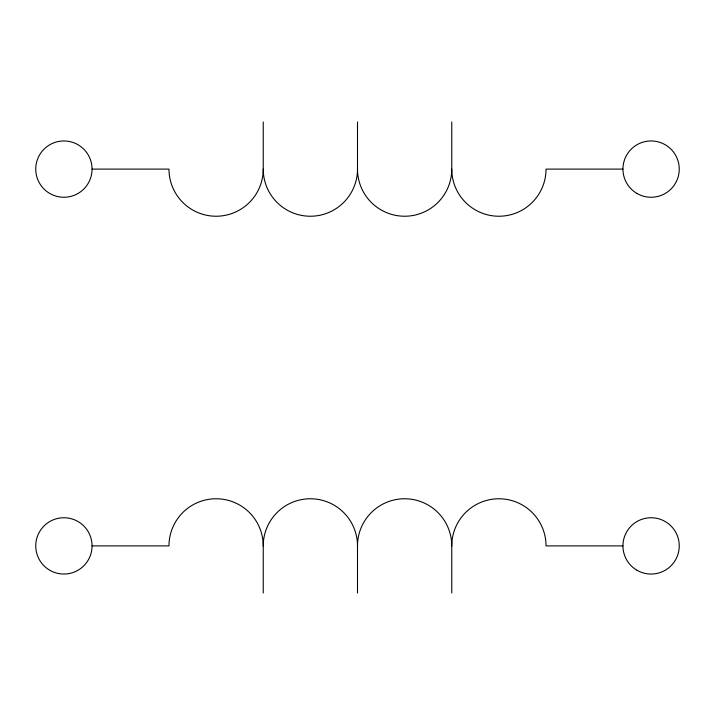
<?xml version="1.0" encoding="UTF-8"?>
<svg xmlns="http://www.w3.org/2000/svg" width="715" height="715" viewBox="0 0 715 715"><rect width="100%" height="100%" fill="white"/><g stroke="black" fill="none" stroke-linecap="round" stroke-linejoin="round"><path stroke-width="1.07" d="M92.056 169.106A28.153 28.153 0 0 1 49.827 193.488A28.153 28.153 0 0 1 49.827 144.725A28.153 28.153 0 0 1 92.056 169.106L168.972 169.106A47.127 47.127 0 0 0 216.109 216.234A47.127 47.127 0 0 0 263.236 169.106L263.236 121.97M546.814 169.106L622.944 169.106M92.056 545.894A28.153 28.153 0 0 0 49.827 521.512A28.153 28.153 0 0 0 49.827 570.275A28.153 28.153 0 0 0 92.056 545.894L168.972 545.894A47.127 47.127 0 0 1 216.109 498.766A47.127 47.127 0 0 1 263.236 545.894L263.236 593.03M546.814 545.894L622.944 545.894M451.764 121.97L451.764 169.106A47.127 47.127 0 0 1 404.627 216.234A47.127 47.127 0 0 1 357.5 169.106L357.5 121.97M546.028 545.894A47.127 47.127 0 0 0 498.891 498.766A47.127 47.127 0 0 0 451.764 545.894L451.764 593.03M263.236 545.894A47.127 47.127 0 0 1 310.373 498.766A47.127 47.127 0 0 1 357.5 545.894L357.5 593.03M357.5 169.106A47.127 47.127 0 0 1 310.373 216.234A47.127 47.127 0 0 1 263.236 169.106M546.028 169.106A47.127 47.127 0 0 1 498.891 216.234A47.127 47.127 0 0 1 451.764 169.106M357.5 545.894A47.127 47.127 0 0 1 404.627 498.766A47.127 47.127 0 0 1 451.764 545.894M637.02 193.488A28.153 28.153 0 0 0 679.25 169.106A28.153 28.153 0 0 0 637.02 144.725A28.153 28.153 0 0 0 637.02 193.488M637.02 570.275A28.153 28.153 0 0 0 679.25 545.894A28.153 28.153 0 0 0 637.02 521.512A28.153 28.153 0 0 0 637.02 570.275"/></g></svg>
